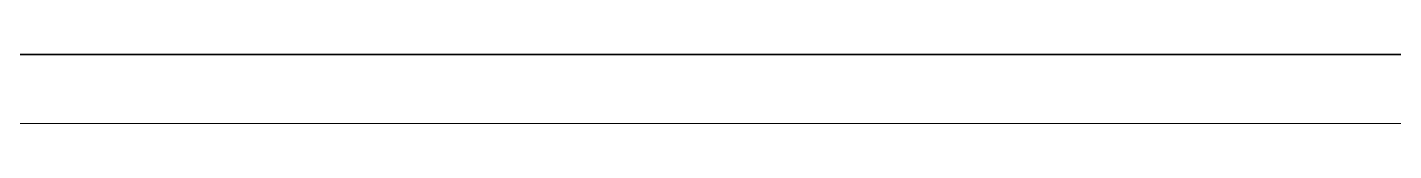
# Model space of a CAD drawing. Header units: millimetres. Extents: x -297 to 297, y -210 to 210.
# Drawn here: x -99.5 to 98, y -210 to -200 of the extents above; entities that cross this region are included whole.
import ezdxf

# ---------------------------------------------------------------- set-up
doc = ezdxf.new("R2010")
doc.units = ezdxf.units.MM
doc.layers.add('EB0', color=7, linetype='Continuous', lineweight=35)

msp = doc.modelspace()

# ---------------------------------------------------------------- linework, layer by layer
at = {"layer": 'EB0', "color": 0, "linetype": 'Continuous', "lineweight": 35}
msp.add_line((-287.0000053589789, -199.9999843517804), (286.9999946410207, -199.999999732051), dxfattribs=at)
at = {"layer": 'EB0', "color": 0, "linetype": 'Continuous', "lineweight": 18}
msp.add_line((297, -210), (-297, -210), dxfattribs=at)

doc.saveas('drawing.dxf')
